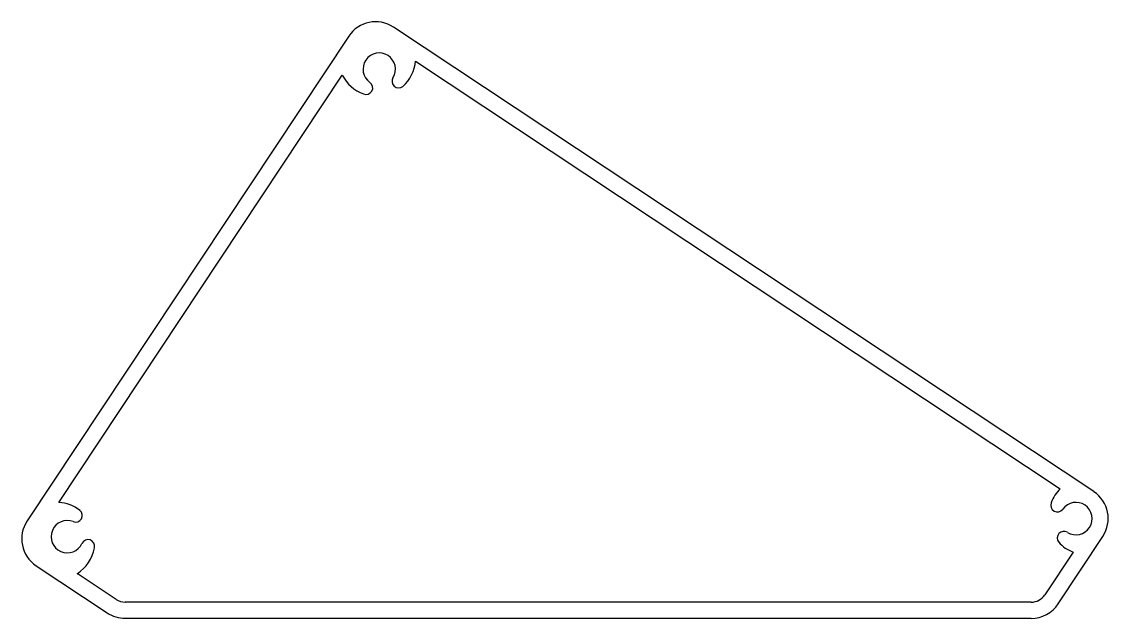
# Model space of a CAD drawing. Extents: x -49 to 57, y 0 to 59.
import ezdxf

# ---------------------------------------------------------------- set-up
doc = ezdxf.new("R2010")
doc.units = 0
doc.layers.get('0').update_dxf_attribs({"linetype": 'CONTINUOUS'})

msp = doc.modelspace()

# ---------------------------------------------------------------- linework, layer by layer
at = {"color": 7, "linetype": 'CONTINUOUS'}
for p, q in [((55.82, 12.85), (-12.97, 58.48)), ((-17.38, 57.59), (-48.97, 9.97)), ((-10.82, 55.15), (52.52, 13.13)), ((-45.85, 11.79), (-18.01, 53.77)), ((52.31, 1.83), (56.71, 8.45)), ((53.78, 6.9), (50.99, 2.7)), ((-48.08, 5.57), (-41.1, 0.94)), ((-40.22, 2.26), (-44.04, 4.79)), ((49.67, 1.99), (-39.34, 1.99)), ((-39.34, 0.41), (49.67, 0.41))]:
    msp.add_line(p, q, dxfattribs=at)
for centre, radius, start, end in [((-14.73, 55.84), 3.17, 56.4405, 146.4405), ((-14.38, 54.35), 1.59, 328.1724, 234.7085), ((-14.61, 55.49), 3.81, 312.0272, 354.9056), ((-14.61, 55.49), 3.81, 206.8271, 249.7578), ((-12.48, 53.16), 0.652, 148.1725, 309.3773), ((-15.67, 52.52), 0.652, 247.1078, 54.7085), ((55.2, 10.43), 3.81, 134.8579, 159.7578), ((54.06, 10.2), 3.17, 326.4405, 56.4405), ((-46.1, 7.99), 3.81, 52.3574, 86.3008), ((52.23, 11.5), 0.652, 157.1078, 324.7085), ((54.06, 10.2), 1.59, 238.1725, 144.7085), ((-44.2, 10.51), 0.652, 248.5027, 49.7075), ((-46.32, 8.21), 3.18, 146.4405, 236.4405), ((-45.02, 8.42), 1.59, 68.5027, 335.0387), ((52.88, 8.3), 0.652, 58.1725, 219.3773), ((-42.99, 7.48), 0.652, 347.438, 155.0387), ((55.2, 10.43), 3.81, 222.0272, 248.0231), ((-46.1, 7.99), 3.81, 302.8101, 350.088), ((-39.34, 3.58), 1.59, 236.4405, 270), ((49.67, 3.58), 1.59, 270, 326.4405), ((49.67, 3.58), 3.18, 270, 326.4405), ((-39.34, 3.58), 3.17, 236.4405, 270)]:
    msp.add_arc(centre, radius, start, end, dxfattribs=at)

doc.saveas('drawing.dxf')
